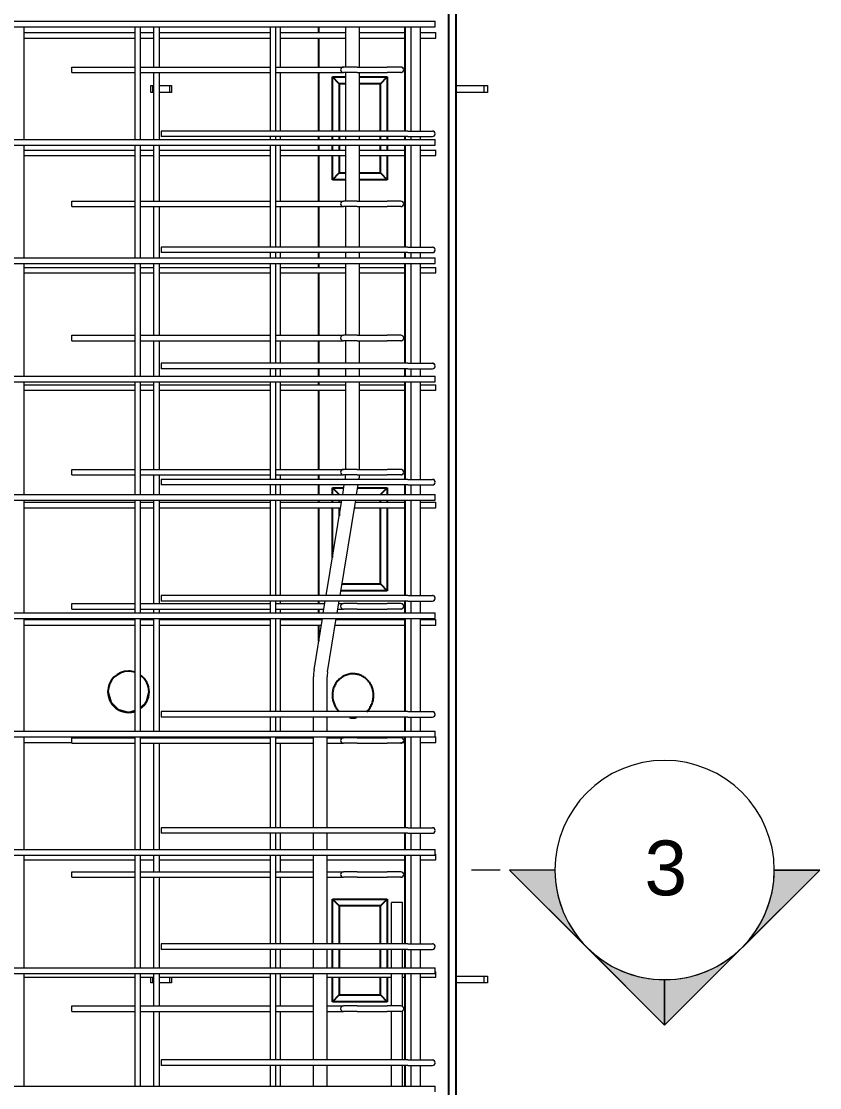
# Model space of a CAD drawing. Header units: millimetres. Extents: x 15401 to 36280, y -2060 to 13564.
# Drawn here: x 19831 to 20996, y -823 to 734 of the extents above; entities that cross this region are included whole.
import ezdxf

# ---------------------------------------------------------------- set-up
doc = ezdxf.new("R2010")
doc.units = ezdxf.units.MM
for name, color, linetype, lineweight in [('A-GENM', 13, 'Continuous', 18), ('A-WALL', 113, 'Continuous', 25), ('G-ANNO-SYMB', 111, 'Continuous', 9), ('S-RBAR', 171, 'Continuous', 18)]:
    doc.layers.add(name, color=color, linetype=linetype, lineweight=lineweight)
doc.styles.add('Arial', font='arial.ttf', dxfattribs={"height": 80})

# ---------------------------------------------------------------- blocks, each defined once
blk = doc.blocks.new('RR spread anchor face based - RR-SA-3_0-200-1726827-Elevation Front 1')
at = {"layer": 'A-GENM'}
for p, q in [((20464.6, -660), (20506.1, -660)), ((20506.1, -660), (20511.1, -660)), ((20506.1, -670), (20506.1, -660)), ((20511.1, -660), (20511.1, -670)), ((20506.1, -670), (20464.6, -670)), ((20511.1, -670), (20506.1, -670))]:
    blk.add_line(p, q, dxfattribs=at)
blk = doc.blocks.new('RR spread anchor face based - RR-SA-2_5-200-V2-Elevation Front 1')
at = {"layer": 'A-GENM'}
for p, q in [((20019.6, -670), (20019.6, -661.6)), ((20022.1, -661.6), (20022.1, -670)), ((20047.1, -661.6), (20047.1, -670)), ((20049.6, -661.6), (20049.6, -670)), ((20022.1, -670), (20019.6, -670)), ((20024.2, -670), (20022.1, -670)), ((20047.1, -670), (20032.2, -670)), ((20049.6, -670), (20047.1, -670))]:
    blk.add_line(p, q, dxfattribs=at)
blk = doc.blocks.new('RR spread anchor face based - RR-SA-2_5-200-V6-Elevation Front 1')
at = {"layer": 'A-GENM'}
for p, q in [((20019.6, 640), (20022.1, 640)), ((20019.6, 630), (20019.6, 640)), ((20022.1, 640), (20024.2, 640)), ((20022.1, 640), (20022.1, 630)), ((20032.2, 640), (20047.1, 640)), ((20047.1, 640), (20049.6, 640)), ((20047.1, 640), (20047.1, 630)), ((20049.6, 640), (20049.6, 630)), ((20022.1, 630), (20019.6, 630)), ((20024.2, 630), (20022.1, 630)), ((20047.1, 630), (20032.2, 630)), ((20049.6, 630), (20047.1, 630))]:
    blk.add_line(p, q, dxfattribs=at)
blk = doc.blocks.new('Detail View - M_Section Head - Filled SHOP DWG-1002450-Elevation Front 1')
at = {"layer": 'G-ANNO-SYMB'}
h = blk.add_hatch(color=256, dxfattribs=at)
edge = h.paths.add_edge_path()
edge.add_line((20543, 3794.8), (20609.3, 3794.8))
edge.add_arc((20769.3, 3794.8), 160, 180, 225)
edge.add_line((20656.2, 3681.7), (20543, 3794.8))
h = blk.add_hatch(color=256, dxfattribs=at)
edge = h.paths.add_edge_path()
edge.add_line((20995.6, 3794.8), (20882.4, 3681.7))
edge.add_arc((20769.3, 3794.8), 160, 315, 360)
edge.add_line((20929.3, 3794.8), (20995.6, 3794.8))
h = blk.add_hatch(color=256, dxfattribs=at)
edge = h.paths.add_edge_path()
edge.add_line((20769.3, 3568.5), (20656.2, 3681.7))
edge.add_arc((20769.3, 3794.8), 160, 225, 270)
edge.add_line((20769.3, 3634.8), (20769.3, 3568.5))
h = blk.add_hatch(color=256, dxfattribs=at)
edge = h.paths.add_edge_path()
edge.add_line((20769.3, 3568.5), (20769.3, 3634.8))
edge.add_arc((20769.3, 3794.8), 160, 270, 315)
edge.add_line((20882.4, 3681.7), (20769.3, 3568.5))
for p, q in [((20769.3, 3568.5), (20543, 3794.8)), ((20609.3, 3794.8), (20543, 3794.8)), ((20543, 3794.8), (20656.2, 3681.7)), ((20609.3, 3794.8), (20543, 3794.8)), ((20769.3, 3568.5), (20995.6, 3794.8)), ((20882.4, 3681.7), (20995.6, 3794.8)), ((20929.3, 3794.8), (20995.6, 3794.8)), ((20995.6, 3794.8), (20929.3, 3794.8)), ((20656.2, 3681.7), (20769.3, 3568.5)), ((20769.3, 3568.5), (20882.4, 3681.7)), ((20769.3, 3634.8), (20769.3, 3568.5)), ((20769.3, 3568.5), (20769.3, 3634.8))]:
    blk.add_line(p, q, dxfattribs=at)
for start, end in [(360, 180), (180, 360), (180, 225), (315, 0), (225, 270), (270, 315)]:
    blk.add_arc((20769.3, 3794.8), 160, start, end, dxfattribs=at)

msp = doc.modelspace()

# ---------------------------------------------------------------- linework, layer by layer
at = {"layer": 'A-WALL'}
for p, q in [((20454.56692, -1395), (20454.56692, 3700)), ((20464.5695, 3700), (20464.5695, -1395)), ((20264.5695, 717.13793), (20264.5695, 725.68966)), ((20264.5695, 667), (20264.5695, 709.13793)), ((20264.5695, 573.50644), (20264.5695, 659)), ((20284.5695, 573.50644), (20284.5695, 652.5)), ((20284.5695, 652.5), (20304.1695, 652.5)), ((20294.5695, 642.5), (20284.5695, 652.5)), ((20294.5695, 642.5), (20294.5695, 573.50644)), ((20304.1695, 642.5), (20294.5695, 642.5)), ((20324.1695, 652.5), (20364.5695, 652.5)), ((20354.5695, 642.5), (20324.1695, 642.5)), ((20354.5695, 642.5), (20364.5695, 652.5)), ((20354.5695, 573.50644), (20354.5695, 642.5)), ((20364.5695, 652.5), (20364.5695, 573.50644)), ((20264.5695, 560.96552), (20264.5695, 565.50644)), ((20284.5695, 560.96552), (20284.5695, 565.50644)), ((20294.5695, 565.50644), (20294.5695, 560.96552)), ((20354.5695, 560.96552), (20354.5695, 565.50644)), ((20364.5695, 565.50644), (20364.5695, 560.96552)), ((20264.5695, 545.7931), (20264.5695, 552.96552)), ((20284.5695, 545.7931), (20284.5695, 552.96552)), ((20294.5695, 552.96552), (20294.5695, 545.7931)), ((20354.5695, 545.7931), (20354.5695, 552.96552)), ((20364.5695, 552.96552), (20364.5695, 545.7931)), ((20264.5695, 471.2), (20264.5695, 537.7931)), ((20284.5695, 502.5), (20284.5695, 537.7931)), ((20294.5695, 537.7931), (20294.5695, 512.5)), ((20354.5695, 512.5), (20354.5695, 537.7931)), ((20364.5695, 537.7931), (20364.5695, 502.5)), ((20284.5695, 502.5), (20294.5695, 512.5)), ((20304.1695, 502.5), (20284.5695, 502.5)), ((20294.5695, 512.5), (20304.1695, 512.5)), ((20324.1695, 512.5), (20354.5695, 512.5)), ((20364.5695, 502.5), (20324.1695, 502.5)), ((20354.5695, 512.5), (20364.5695, 502.5)), ((20264.5695, 404.00585), (20264.5695, 463.2)), ((20264.5695, 388.24138), (20264.5695, 396.00585)), ((20264.5695, 374.44828), (20264.5695, 380.24138)), ((20264.5695, 275.4), (20264.5695, 366.44828)), ((20264.5695, 234.50527), (20264.5695, 267.4)), ((20264.5695, 215.51724), (20264.5695, 226.50527)), ((20264.5695, 203.10345), (20264.5695, 207.51724)), ((20264.5695, 79.6), (20264.5695, 195.10345)), ((20264.5695, 65.00468), (20264.5695, 71.6)), ((20264.5695, 42.7931), (20264.5695, 57.00468)), ((20284.5695, 42.7931), (20284.5695, 52.5)), ((20284.5695, 52.5), (20301.22069, 52.5)), ((20294.27639, 42.7931), (20284.5695, 52.5)), ((20321.48736, 52.5), (20364.5695, 52.5)), ((20354.8626, 42.7931), (20364.5695, 52.5)), ((20364.5695, 52.5), (20364.5695, 42.7931)), ((20264.5695, 31.75862), (20264.5695, 34.7931)), ((20284.5695, 31.75862), (20284.5695, 34.7931)), ((20294.5695, 34.7931), (20294.5695, 31.75862)), ((20354.5695, 31.75862), (20354.5695, 34.7931)), ((20364.5695, 34.7931), (20364.5695, 31.75862)), ((20264.5695, -104.4959), (20264.5695, 23.75862)), ((20284.5695, -49.12922), (20284.5695, 23.75862)), ((20294.5695, 23.75862), (20294.5695, 11.90498)), ((20354.5695, -87.5), (20354.5695, 23.75862)), ((20364.5695, 23.75862), (20364.5695, -97.5)), ((20298.5494, -87.5), (20354.5695, -87.5)), ((20354.5695, -87.5), (20364.5695, -97.5)), ((20364.5695, -97.5), (20296.91097, -97.5)), ((20264.5695, -116.2), (20264.5695, -112.4959)), ((20264.5695, -129.93103), (20264.5695, -124.2)), ((20264.5695, -139.58621), (20264.5695, -137.93103)), ((20264.5695, -171.19762), (20264.5695, -147.58621)), ((19987.0695, -275), (19996.64291, -272.42799)), ((20284.5695, -612.99766), (20284.5695, -547.5)), ((20284.5695, -547.5), (20364.5695, -547.5)), ((20294.5695, -557.5), (20284.5695, -547.5)), ((20294.5695, -557.5), (20294.5695, -612.99766)), ((20354.5695, -557.5), (20294.5695, -557.5)), ((20354.5695, -557.5), (20364.5695, -547.5)), ((20354.5695, -612.99766), (20354.5695, -557.5)), ((20364.5695, -547.5), (20364.5695, -612.99766)), ((20284.5695, -648.10345), (20284.5695, -620.99766)), ((20294.5695, -620.99766), (20294.5695, -648.10345)), ((20354.5695, -648.10345), (20354.5695, -620.99766)), ((20364.5695, -620.99766), (20364.5695, -648.10345)), ((20284.5695, -697.5), (20284.5695, -661.62069)), ((20294.5695, -661.62069), (20294.5695, -687.5)), ((20354.5695, -687.5), (20354.5695, -661.62069)), ((20364.5695, -661.62069), (20364.5695, -697.5)), ((20284.5695, -697.5), (20294.5695, -687.5)), ((20364.5695, -697.5), (20284.5695, -697.5)), ((20294.5695, -687.5), (20354.5695, -687.5)), ((20354.5695, -687.5), (20364.5695, -697.5))]:
    msp.add_line(p, q, dxfattribs=at)
at = {"layer": 'A-WALL', "flags": 128}
for points in [[(19957.0695, -245), (19961.10869, -260.03451), (19972.13859, -271.02053), (19987.0695, -275)], [(20004.64291, -268.41177), (20013.09003, -259.93091), (20017.0695, -245)]]:
    msp.add_lwpolyline(points, dxfattribs=at)
at = {"layer": 'A-WALL'}
for start, end in [(90, 180), (71.25004018, 90), (0, 53.78724076), (180.42457698, 209.72326815), (330.71898335, 359.57221129), (210.81300667, 239.62313313), (306.21275924, 329.6241405), (241.01713814, 269.26797703), (270.72093746, 288.74995982)]:
    msp.add_arc((19987.0695, -245), 30, start, end, dxfattribs=at)
for points, knots in [([(20314.5695, -218.8105), (20309.86205, -218.87343), (20303.41885, -220.36444), (20296.59208, -224.82516), (20293.35223, -227.82268), (20291.12307, -230.42446), (20289.18098, -233.25126), (20287.07343, -237.13906), (20285.57721, -241.53942), (20284.77445, -245.92222), (20284.52725, -249.29428), (20284.6195, -252.72569), (20285.11057, -256.72212), (20286.31045, -261.33362), (20288.10659, -265.50674), (20289.90693, -268.59517), (20291.46108, -270.85135), (20292.95276, -272.6863), (20293.92675, -273.73012), (20294.29872, -274.10866)], [-1, -1, -1, -1, -0.86111111111, -0.79166666667, -0.75694444444, -0.72222222222, -0.6875, -0.65277777778, -0.58333333333, -0.54861111111, -0.51388888889, -0.47916666667, -0.44444444444, -0.38888888889, -0.33333333333, -0.30555555556, -0.27777777778, -0.25, -0.23350098904, -0.23350098904, -0.23350098904, -0.23350098904]), ([(20334.83978, -274.10913), (20335.05481, -273.8906), (20336.03784, -272.86095), (20337.69403, -270.86347), (20339.61013, -268.02289), (20341.73002, -264.12637), (20343.31402, -259.77196), (20344.21544, -255.40864), (20344.56498, -252.03991), (20344.58948, -248.61004), (20344.29435, -245.48977), (20343.74158, -242.6348), (20343.00999, -239.99258), (20342.06593, -237.42097), (20340.92927, -234.99483), (20339.57442, -232.68024), (20337.99883, -230.43794), (20336.23876, -228.3398), (20334.34266, -226.4521), (20332.27146, -224.75238), (20329.24626, -222.68154), (20325.19075, -220.63416), (20320.10621, -219.19786), (20316.45248, -218.83567), (20314.5695, -218.8105)], [-0.76649901096, -0.76649901096, -0.76649901096, -0.76649901096, -0.75694444444, -0.72222222222, -0.6875, -0.65277777778, -0.58333333333, -0.54861111111, -0.51388888889, -0.47916666667, -0.44444444444, -0.41666666667, -0.38888888889, -0.36111111111, -0.33333333333, -0.30555555556, -0.27777777778, -0.25, -0.22222222222, -0.19444444444, -0.16666666667, -0.11111111111, -0.05555555556, 0, 0, 0, 0])]:
    msp.add_open_spline(points, degree=3, knots=knots, dxfattribs=at)
for points in [[(20309.37214, -282.46756), (20311.04592, -282.80037), (20312.77784, -282.98999), (20314.5695, -283.03848)], [(20314.5695, -283.03848), (20316.36116, -282.98999), (20318.09455, -282.79849), (20319.76759, -282.46662)]]:
    msp.add_open_spline(points, degree=3, dxfattribs=at)
at = {"layer": 'G-ANNO-SYMB'}
msp.add_line((20529.30964, -505.18348), (20487.64674, -505.18348), dxfattribs=at)
at = {"layer": 'S-RBAR'}
for p, q in [((18380.07154, 733.68966), (20434.5695, 733.68966)), ((20434.5695, 725.68966), (20434.5695, 733.68966)), ((18380.07154, 725.68966), (20434.5695, 725.68966)), ((19834.66631, 560.96552), (19834.66631, 725.68966)), ((19834.66631, 717.13793), (19996.64291, 717.13793)), ((19996.64291, 560.96552), (19996.64291, 725.68966)), ((20004.64291, 560.96552), (20004.64291, 725.68966)), ((20004.64291, 717.13793), (20024.16253, 717.13793)), ((20024.16253, 667), (20024.16253, 725.68966)), ((20032.16253, 667), (20032.16253, 725.68966)), ((20032.16253, 717.13793), (20194.05785, 717.13793)), ((20194.05785, 573.50644), (20194.05785, 725.68966)), ((20202.05785, 573.50644), (20202.05785, 725.68966)), ((20209.03375, 667), (20209.03375, 725.68966)), ((20209.03375, 717.13793), (20304.1695, 717.13793)), ((20304.1695, 667), (20304.1695, 725.68966)), ((20324.1695, 667), (20324.1695, 725.68966)), ((20324.1695, 717.13793), (20390.40497, 717.13793)), ((20390.40497, 573.50644), (20390.40497, 725.68966)), ((20391.4728, 573.50644), (20391.4728, 725.68966)), ((20399.4728, 573.50644), (20399.4728, 725.68966)), ((20413.24908, 573.50644), (20413.24908, 725.68966)), ((20413.24908, 717.13793), (20435.50327, 717.13793)), ((20435.50327, 709.13793), (20435.50327, 717.13793)), ((19834.66631, 709.13793), (19996.64291, 709.13793)), ((20004.64291, 709.13793), (20024.16253, 709.13793)), ((20032.16253, 709.13793), (20194.05785, 709.13793)), ((20209.03375, 709.13793), (20304.1695, 709.13793)), ((20324.1695, 709.13793), (20390.40497, 709.13793)), ((20413.24908, 709.13793), (20435.50327, 709.13793)), ((19904.5695, 667), (19996.64291, 667)), ((19904.5695, 659), (19904.5695, 667)), ((19904.5695, 659), (19996.64291, 659)), ((20004.64291, 667), (20194.05785, 667)), ((20004.64291, 659), (20194.05785, 659)), ((20024.16253, 560.96552), (20024.16253, 659)), ((20032.16253, 560.96552), (20032.16253, 659)), ((20202.05785, 667), (20280.5695, 667)), ((20202.05785, 659), (20280.5695, 659)), ((20209.03375, 573.50644), (20209.03375, 659)), ((20280.5695, 667), (20300.5695, 667)), ((20280.5695, 659), (20300.5695, 659)), ((20320.5695, 667), (20300.5695, 667)), ((20320.5695, 659), (20300.5695, 659)), ((20304.1695, 573.50644), (20304.1695, 659)), ((20320.5695, 667), (20364.5695, 667)), ((20320.5695, 659), (20364.5695, 659)), ((20324.1695, 573.50644), (20324.1695, 659)), ((20384.5695, 667), (20364.5695, 667)), ((20384.5695, 659), (20364.5695, 659)), ((18380.07154, 560.96552), (20434.5695, 560.96552)), ((20394.56577, 573.50644), (20034.56577, 573.50644)), ((20034.56577, 573.50644), (20034.56577, 565.50644)), ((20394.56577, 565.50644), (20034.56577, 565.50644)), ((20194.05785, 560.96552), (20194.05785, 565.50644)), ((20202.05785, 560.96552), (20202.05785, 565.50644)), ((20209.03375, 560.96552), (20209.03375, 565.50644)), ((20304.1695, 560.96552), (20304.1695, 565.50644)), ((20324.1695, 560.96552), (20324.1695, 565.50644)), ((20390.40497, 560.96552), (20390.40497, 565.50644)), ((20391.4728, 560.96552), (20391.4728, 565.50644)), ((20394.56577, 573.50644), (20430.56577, 573.50644)), ((20394.56577, 565.50644), (20430.56577, 565.50644)), ((20399.4728, 560.96552), (20399.4728, 565.50644)), ((20413.24908, 560.96552), (20413.24908, 565.50644)), ((20434.5695, 552.96552), (20434.5695, 560.96552)), ((18380.07154, 552.96552), (20434.5695, 552.96552)), ((19834.66631, 388.24138), (19834.66631, 552.96552)), ((19834.66631, 545.7931), (19996.64291, 545.7931)), ((19996.64291, 388.24138), (19996.64291, 552.96552)), ((20004.64291, 388.24138), (20004.64291, 552.96552)), ((20004.64291, 545.7931), (20024.16253, 545.7931)), ((20024.16253, 471.2), (20024.16253, 552.96552)), ((20032.16253, 471.2), (20032.16253, 552.96552)), ((20032.16253, 545.7931), (20194.05785, 545.7931)), ((20194.05785, 404.00585), (20194.05785, 552.96552)), ((20202.05785, 404.00585), (20202.05785, 552.96552)), ((20209.03375, 471.2), (20209.03375, 552.96552)), ((20209.03375, 545.7931), (20304.1695, 545.7931)), ((20304.1695, 471.2), (20304.1695, 552.96552)), ((20324.1695, 471.2), (20324.1695, 552.96552)), ((20324.1695, 545.7931), (20390.40497, 545.7931)), ((20390.40497, 404.00585), (20390.40497, 552.96552)), ((20391.4728, 404.00585), (20391.4728, 552.96552)), ((20399.4728, 404.00585), (20399.4728, 552.96552)), ((20413.24908, 404.00585), (20413.24908, 552.96552)), ((20413.24908, 545.7931), (20435.50327, 545.7931)), ((20435.50327, 537.7931), (20435.50327, 545.7931)), ((19834.66631, 537.7931), (19996.64291, 537.7931)), ((20004.64291, 537.7931), (20024.16253, 537.7931)), ((20032.16253, 537.7931), (20194.05785, 537.7931)), ((20209.03375, 537.7931), (20304.1695, 537.7931)), ((20324.1695, 537.7931), (20390.40497, 537.7931)), ((20413.24908, 537.7931), (20435.50327, 537.7931)), ((19904.5695, 471.2), (19996.64291, 471.2)), ((19904.5695, 463.2), (19904.5695, 471.2)), ((20004.64291, 471.2), (20194.05785, 471.2)), ((20202.05785, 471.2), (20280.5695, 471.2)), ((20280.5695, 471.2), (20300.5695, 471.2)), ((20320.5695, 471.2), (20300.5695, 471.2)), ((20320.5695, 471.2), (20364.5695, 471.2)), ((20384.5695, 471.2), (20364.5695, 471.2)), ((19904.5695, 463.2), (19996.64291, 463.2)), ((20004.64291, 463.2), (20194.05785, 463.2)), ((20024.16253, 388.24138), (20024.16253, 463.2)), ((20032.16253, 388.24138), (20032.16253, 463.2)), ((20202.05785, 463.2), (20280.5695, 463.2)), ((20209.03375, 404.00585), (20209.03375, 463.2)), ((20280.5695, 463.2), (20300.5695, 463.2)), ((20320.5695, 463.2), (20300.5695, 463.2)), ((20304.1695, 404.00585), (20304.1695, 463.2)), ((20320.5695, 463.2), (20364.5695, 463.2)), ((20324.1695, 404.00585), (20324.1695, 463.2)), ((20384.5695, 463.2), (20364.5695, 463.2)), ((20394.56577, 404.00585), (20034.56577, 404.00585)), ((20034.56577, 404.00585), (20034.56577, 396.00585)), ((20394.56577, 396.00585), (20034.56577, 396.00585)), ((20194.05785, 388.24138), (20194.05785, 396.00585)), ((20202.05785, 388.24138), (20202.05785, 396.00585)), ((20209.03375, 388.24138), (20209.03375, 396.00585)), ((20304.1695, 388.24138), (20304.1695, 396.00585)), ((20324.1695, 388.24138), (20324.1695, 396.00585)), ((20390.40497, 388.24138), (20390.40497, 396.00585)), ((20391.4728, 388.24138), (20391.4728, 396.00585)), ((20394.56577, 404.00585), (20430.56577, 404.00585)), ((20394.56577, 396.00585), (20430.56577, 396.00585)), ((20399.4728, 388.24138), (20399.4728, 396.00585)), ((20413.24908, 388.24138), (20413.24908, 396.00585)), ((18380.07154, 388.24138), (20434.5695, 388.24138)), ((18380.07154, 380.24138), (20434.5695, 380.24138)), ((19834.66631, 215.51724), (19834.66631, 380.24138)), ((19834.66631, 374.44828), (19996.64291, 374.44828)), ((19996.64291, 215.51724), (19996.64291, 380.24138)), ((20004.64291, 215.51724), (20004.64291, 380.24138)), ((20004.64291, 374.44828), (20024.16253, 374.44828)), ((20024.16253, 275.4), (20024.16253, 380.24138)), ((20032.16253, 275.4), (20032.16253, 380.24138)), ((20032.16253, 374.44828), (20194.05785, 374.44828)), ((20194.05785, 234.50527), (20194.05785, 380.24138)), ((20202.05785, 234.50527), (20202.05785, 380.24138)), ((20209.03375, 275.4), (20209.03375, 380.24138)), ((20209.03375, 374.44828), (20304.1695, 374.44828)), ((20304.1695, 275.4), (20304.1695, 380.24138)), ((20324.1695, 275.4), (20324.1695, 380.24138)), ((20324.1695, 374.44828), (20390.40497, 374.44828)), ((20390.40497, 234.50527), (20390.40497, 380.24138)), ((20391.4728, 234.50527), (20391.4728, 380.24138)), ((20399.4728, 234.50527), (20399.4728, 380.24138)), ((20413.24908, 234.50527), (20413.24908, 380.24138)), ((20413.24908, 374.44828), (20435.50327, 374.44828)), ((20434.5695, 380.24138), (20434.5695, 388.24138)), ((20435.50327, 366.44828), (20435.50327, 374.44828)), ((19834.66631, 366.44828), (19996.64291, 366.44828)), ((20004.64291, 366.44828), (20024.16253, 366.44828)), ((20032.16253, 366.44828), (20194.05785, 366.44828)), ((20209.03375, 366.44828), (20304.1695, 366.44828)), ((20324.1695, 366.44828), (20390.40497, 366.44828)), ((20413.24908, 366.44828), (20435.50327, 366.44828)), ((19904.5695, 275.4), (19996.64291, 275.4)), ((19904.5695, 267.4), (19904.5695, 275.4)), ((19904.5695, 267.4), (19996.64291, 267.4)), ((20004.64291, 275.4), (20194.05785, 275.4)), ((20004.64291, 267.4), (20194.05785, 267.4)), ((20024.16253, 215.51724), (20024.16253, 267.4)), ((20032.16253, 215.51724), (20032.16253, 267.4)), ((20202.05785, 275.4), (20280.5695, 275.4)), ((20202.05785, 267.4), (20280.5695, 267.4)), ((20209.03375, 234.50527), (20209.03375, 267.4)), ((20280.5695, 275.4), (20300.5695, 275.4)), ((20280.5695, 267.4), (20300.5695, 267.4)), ((20320.5695, 275.4), (20300.5695, 275.4)), ((20320.5695, 267.4), (20300.5695, 267.4)), ((20304.1695, 234.50527), (20304.1695, 267.4)), ((20320.5695, 275.4), (20364.5695, 275.4)), ((20320.5695, 267.4), (20364.5695, 267.4)), ((20324.1695, 234.50527), (20324.1695, 267.4)), ((20384.5695, 275.4), (20364.5695, 275.4)), ((20384.5695, 267.4), (20364.5695, 267.4)), ((20394.56577, 234.50527), (20034.56577, 234.50527)), ((20034.56577, 234.50527), (20034.56577, 226.50527)), ((20394.56577, 234.50527), (20430.56577, 234.50527)), ((20394.56577, 226.50527), (20034.56577, 226.50527)), ((20194.05785, 215.51724), (20194.05785, 226.50527)), ((20202.05785, 215.51724), (20202.05785, 226.50527)), ((20209.03375, 215.51724), (20209.03375, 226.50527)), ((20304.1695, 215.51724), (20304.1695, 226.50527)), ((20324.1695, 215.51724), (20324.1695, 226.50527)), ((20390.40497, 215.51724), (20390.40497, 226.50527)), ((20391.4728, 215.51724), (20391.4728, 226.50527)), ((20394.56577, 226.50527), (20430.56577, 226.50527)), ((20399.4728, 215.51724), (20399.4728, 226.50527)), ((20413.24908, 215.51724), (20413.24908, 226.50527)), ((18380.07154, 215.51724), (20434.5695, 215.51724)), ((18380.07154, 207.51724), (20434.5695, 207.51724)), ((19834.66631, 42.7931), (19834.66631, 207.51724)), ((19834.66631, 203.10345), (19996.64291, 203.10345)), ((19996.64291, 42.7931), (19996.64291, 207.51724)), ((20004.64291, 42.7931), (20004.64291, 207.51724)), ((20004.64291, 203.10345), (20024.16253, 203.10345)), ((20024.16253, 79.6), (20024.16253, 207.51724)), ((20032.16253, 79.6), (20032.16253, 207.51724)), ((20032.16253, 203.10345), (20194.05785, 203.10345)), ((20194.05785, 65.00468), (20194.05785, 207.51724)), ((20202.05785, 65.00468), (20202.05785, 207.51724)), ((20209.03375, 79.6), (20209.03375, 207.51724)), ((20209.03375, 203.10345), (20304.1695, 203.10345)), ((20304.1695, 79.6), (20304.1695, 207.51724)), ((20324.1695, 79.6), (20324.1695, 207.51724)), ((20324.1695, 203.10345), (20390.40497, 203.10345)), ((20390.40497, 65.00468), (20390.40497, 207.51724)), ((20391.4728, 65.00468), (20391.4728, 207.51724)), ((20399.4728, 65.00468), (20399.4728, 207.51724)), ((20413.24908, 65.00468), (20413.24908, 207.51724)), ((20413.24908, 203.10345), (20435.50327, 203.10345)), ((20434.5695, 207.51724), (20434.5695, 215.51724)), ((20435.50327, 195.10345), (20435.50327, 203.10345)), ((19834.66631, 195.10345), (19996.64291, 195.10345)), ((20004.64291, 195.10345), (20024.16253, 195.10345)), ((20032.16253, 195.10345), (20194.05785, 195.10345)), ((20209.03375, 195.10345), (20304.1695, 195.10345)), ((20324.1695, 195.10345), (20390.40497, 195.10345)), ((20413.24908, 195.10345), (20435.50327, 195.10345)), ((19904.5695, 79.6), (19996.64291, 79.6)), ((19904.5695, 71.6), (19904.5695, 79.6)), ((20004.64291, 79.6), (20194.05785, 79.6)), ((20202.05785, 79.6), (20280.5695, 79.6)), ((20280.5695, 79.6), (20300.5695, 79.6)), ((20320.5695, 79.6), (20300.5695, 79.6)), ((20320.5695, 79.6), (20364.5695, 79.6)), ((20384.5695, 79.6), (20364.5695, 79.6)), ((19904.5695, 71.6), (19996.64291, 71.6)), ((20004.64291, 71.6), (20194.05785, 71.6)), ((20024.16253, 42.7931), (20024.16253, 71.6)), ((20032.16253, 42.7931), (20032.16253, 71.6)), ((20394.56577, 65.00468), (20034.56577, 65.00468)), ((20034.56577, 65.00468), (20034.56577, 57.00468)), ((20202.05785, 71.6), (20280.5695, 71.6)), ((20209.03375, 65.00468), (20209.03375, 71.6)), ((20280.5695, 71.6), (20300.5695, 71.6)), ((20320.5695, 71.6), (20300.5695, 71.6)), ((20303.26949, 65.00468), (20303.57739, 66.88395)), ((20320.5695, 71.6), (20364.5695, 71.6)), ((20384.5695, 71.6), (20364.5695, 71.6)), ((20394.56577, 65.00468), (20430.56577, 65.00468)), ((20394.56577, 57.00468), (20034.56577, 57.00468)), ((20194.05785, 42.7931), (20194.05785, 57.00468)), ((20202.05785, 42.7931), (20202.05785, 57.00468)), ((20209.03375, 42.7931), (20209.03375, 57.00468)), ((20299.63029, 42.7931), (20301.95875, 57.00468)), ((20319.89695, 42.7931), (20322.22542, 57.00468)), ((20390.40497, 42.7931), (20390.40497, 57.00468)), ((20391.4728, 42.7931), (20391.4728, 57.00468)), ((20394.56577, 57.00468), (20430.56577, 57.00468)), ((20399.4728, 42.7931), (20399.4728, 57.00468)), ((20413.24908, 42.7931), (20413.24908, 57.00468)), ((18380.07154, 42.7931), (20434.5695, 42.7931)), ((18380.07154, 34.7931), (20434.5695, 34.7931)), ((19834.66631, -129.93103), (19834.66631, 34.7931)), ((19834.66631, 31.75862), (19996.64291, 31.75862)), ((19996.64291, -129.93103), (19996.64291, 34.7931)), ((20004.64291, -129.93103), (20004.64291, 34.7931)), ((20004.64291, 31.75862), (20024.16253, 31.75862)), ((20024.16253, -116.2), (20024.16253, 34.7931)), ((20032.16253, -116.2), (20032.16253, 34.7931)), ((20032.16253, 31.75862), (20194.05785, 31.75862)), ((20194.05785, -104.4959), (20194.05785, 34.7931)), ((20202.05785, -104.4959), (20202.05785, 34.7931)), ((20209.03375, -104.4959), (20209.03375, 34.7931)), ((20209.03375, 31.75862), (20297.82237, 31.75862)), ((20275.49808, -104.4959), (20298.31955, 34.7931)), ((20295.76474, -104.4959), (20318.58621, 34.7931)), ((20318.08904, 31.75862), (20390.40497, 31.75862)), ((20390.40497, -104.4959), (20390.40497, 34.7931)), ((20391.4728, -104.4959), (20391.4728, 34.7931)), ((20399.4728, -104.4959), (20399.4728, 34.7931)), ((20413.24908, -104.4959), (20413.24908, 34.7931)), ((20413.24908, 31.75862), (20435.50327, 31.75862)), ((20434.5695, 34.7931), (20434.5695, 42.7931)), ((20435.50327, 23.75862), (20435.50327, 31.75862)), ((19834.66631, 23.75862), (19996.64291, 23.75862)), ((20004.64291, 23.75862), (20024.16253, 23.75862)), ((20032.16253, 23.75862), (20194.05785, 23.75862)), ((20209.03375, 23.75862), (20296.51163, 23.75862)), ((20316.7783, 23.75862), (20390.40497, 23.75862)), ((20413.24908, 23.75862), (20435.50327, 23.75862)), ((20394.56577, -104.4959), (20034.56577, -104.4959)), ((20034.56577, -104.4959), (20034.56577, -112.4959)), ((20394.56577, -104.4959), (20430.56577, -104.4959)), ((19904.5695, -116.2), (19996.64291, -116.2)), ((19904.5695, -124.2), (19904.5695, -116.2)), ((19904.5695, -124.2), (19996.64291, -124.2)), ((20004.64291, -116.2), (20194.05785, -116.2)), ((20004.64291, -124.2), (20194.05785, -124.2)), ((20024.16253, -129.93103), (20024.16253, -124.2)), ((20032.16253, -129.93103), (20032.16253, -124.2)), ((20394.56577, -112.4959), (20034.56577, -112.4959)), ((20194.05785, -129.93103), (20194.05785, -112.4959)), ((20202.05785, -129.93103), (20202.05785, -112.4959)), ((20202.05785, -116.2), (20273.58045, -116.2)), ((20202.05785, -124.2), (20272.26971, -124.2)), ((20209.03375, -116.2), (20209.03375, -112.4959)), ((20209.03375, -129.93103), (20209.03375, -124.2)), ((20271.33072, -129.93103), (20274.18734, -112.4959)), ((20291.59739, -129.93103), (20294.454, -112.4959)), ((20292.90427, -124.2), (20300.5695, -124.2)), ((20294.01661, -116.2), (20300.5695, -116.2)), ((20320.5695, -116.2), (20300.5695, -116.2)), ((20320.5695, -124.2), (20300.5695, -124.2)), ((20320.5695, -116.2), (20364.5695, -116.2)), ((20320.5695, -124.2), (20364.5695, -124.2)), ((20384.5695, -116.2), (20364.5695, -116.2)), ((20384.5695, -124.2), (20364.5695, -124.2)), ((20390.40497, -129.93103), (20390.40497, -112.4959)), ((20391.4728, -129.93103), (20391.4728, -112.4959)), ((20394.56577, -112.4959), (20430.56577, -112.4959)), ((20399.4728, -129.93103), (20399.4728, -112.4959)), ((20413.24908, -129.93103), (20413.24908, -112.4959)), ((18380.07154, -129.93103), (20434.5695, -129.93103)), ((18380.07154, -137.93103), (20434.5695, -137.93103)), ((19834.66631, -302.65517), (19834.66631, -137.93103)), ((19834.66631, -139.58621), (19996.64291, -139.58621)), ((19996.64291, -302.65517), (19996.64291, -137.93103)), ((20004.64291, -302.65517), (20004.64291, -137.93103)), ((20004.64291, -139.58621), (20024.16253, -139.58621)), ((20024.16253, -302.65517), (20024.16253, -137.93103)), ((20032.16253, -302.65517), (20032.16253, -137.93103)), ((20032.16253, -139.58621), (20194.05785, -139.58621)), ((20194.05785, -273.99649), (20194.05785, -137.93103)), ((20202.05785, -273.99649), (20202.05785, -137.93103)), ((20209.03375, -273.99649), (20209.03375, -137.93103)), ((20209.03375, -139.58621), (20269.74879, -139.58621)), ((20257.74726, -212.83663), (20270.01998, -137.93103)), ((20277.4841, -216.07036), (20290.28665, -137.93103)), ((20290.01546, -139.58621), (20390.40497, -139.58621)), ((20390.40497, -273.99649), (20390.40497, -137.93103)), ((20391.4728, -273.99649), (20391.4728, -137.93103)), ((20399.4728, -273.99649), (20399.4728, -137.93103)), ((20413.24908, -273.99649), (20413.24908, -137.93103)), ((20413.24908, -139.58621), (20435.50327, -139.58621)), ((20434.5695, -137.93103), (20434.5695, -129.93103)), ((20435.50327, -147.58621), (20435.50327, -139.58621)), ((19834.66631, -147.58621), (19996.64291, -147.58621)), ((20004.64291, -147.58621), (20024.16253, -147.58621)), ((20032.16253, -147.58621), (20194.05785, -147.58621)), ((20209.03375, -147.58621), (20268.43805, -147.58621)), ((20288.70472, -147.58621), (20390.40497, -147.58621)), ((20413.24908, -147.58621), (20435.50327, -147.58621)), ((20256.89199, -273.99649), (20256.89199, -223.34627)), ((20276.89199, -273.99649), (20276.89199, -223.34627)), ((20394.56577, -273.99649), (20034.56577, -273.99649)), ((20034.56577, -273.99649), (20034.56577, -281.99649)), ((20394.56577, -273.99649), (20430.56577, -273.99649)), ((20394.56577, -281.99649), (20034.56577, -281.99649)), ((20194.05785, -302.65517), (20194.05785, -281.99649)), ((20202.05785, -302.65517), (20202.05785, -281.99649)), ((20209.03375, -302.65517), (20209.03375, -281.99649)), ((20256.89199, -302.65517), (20256.89199, -281.99649)), ((20276.89199, -302.65517), (20276.89199, -281.99649)), ((20390.40497, -302.65517), (20390.40497, -281.99649)), ((20391.4728, -302.65517), (20391.4728, -281.99649)), ((20394.56577, -281.99649), (20430.56577, -281.99649)), ((20399.4728, -302.65517), (20399.4728, -281.99649)), ((20413.24908, -302.65517), (20413.24908, -281.99649)), ((18380.07154, -302.65517), (20434.5695, -302.65517)), ((18380.07154, -310.65517), (20434.5695, -310.65517)), ((19834.66631, -475.37931), (19834.66631, -310.65517)), ((19834.66631, -310.93103), (19996.64291, -310.93103)), ((19996.64291, -475.37931), (19996.64291, -310.65517)), ((20004.64291, -475.37931), (20004.64291, -310.65517)), ((20004.64291, -310.93103), (20024.16253, -310.93103)), ((20024.16253, -312), (20024.16253, -310.65517)), ((20032.16253, -312), (20032.16253, -310.65517)), ((20032.16253, -310.93103), (20194.05785, -310.93103)), ((20194.05785, -443.49707), (20194.05785, -310.65517)), ((20202.05785, -443.49707), (20202.05785, -310.65517)), ((20209.03375, -312), (20209.03375, -310.65517)), ((20209.03375, -310.93103), (20256.89199, -310.93103)), ((20256.89199, -443.49707), (20256.89199, -310.65517)), ((20276.89199, -443.49707), (20276.89199, -310.65517)), ((20276.89199, -310.93103), (20390.40497, -310.93103)), ((20390.40497, -443.49707), (20390.40497, -310.65517)), ((20391.4728, -443.49707), (20391.4728, -310.65517)), ((20399.4728, -443.49707), (20399.4728, -310.65517)), ((20413.24908, -443.49707), (20413.24908, -310.65517)), ((20413.24908, -310.93103), (20435.50327, -310.93103)), ((20434.5695, -310.65517), (20434.5695, -302.65517)), ((20435.50327, -318.93103), (20435.50327, -310.93103)), ((19834.66631, -318.93103), (19904.5695, -318.93103)), ((19904.5695, -312), (19996.64291, -312)), ((19904.5695, -320), (19904.5695, -312)), ((19904.5695, -320), (19996.64291, -320)), ((20004.64291, -312), (20194.05785, -312)), ((20004.64291, -320), (20194.05785, -320)), ((20024.16253, -475.37931), (20024.16253, -320)), ((20032.16253, -475.37931), (20032.16253, -320)), ((20202.05785, -312), (20256.89199, -312)), ((20202.05785, -320), (20256.89199, -320)), ((20209.03375, -443.49707), (20209.03375, -320)), ((20276.89199, -312), (20280.5695, -312)), ((20276.89199, -320), (20280.5695, -320)), ((20280.5695, -312), (20300.5695, -312)), ((20280.5695, -320), (20300.5695, -320)), ((20320.5695, -312), (20300.5695, -312)), ((20320.5695, -320), (20300.5695, -320)), ((20320.5695, -312), (20364.5695, -312)), ((20320.5695, -320), (20364.5695, -320)), ((20384.5695, -312), (20364.5695, -312)), ((20384.5695, -320), (20364.5695, -320)), ((20384.5695, -318.93103), (20385.48199, -318.93103)), ((20386.97853, -318.93103), (20390.40497, -318.93103)), ((20413.24908, -318.93103), (20435.50327, -318.93103)), ((20394.56577, -443.49707), (20034.56577, -443.49707)), ((20034.56577, -443.49707), (20034.56577, -451.49707)), ((20394.56577, -443.49707), (20430.56577, -443.49707)), ((20394.56577, -451.49707), (20034.56577, -451.49707)), ((20194.05785, -475.37931), (20194.05785, -451.49707)), ((20202.05785, -475.37931), (20202.05785, -451.49707)), ((20209.03375, -475.37931), (20209.03375, -451.49707)), ((20256.89199, -475.37931), (20256.89199, -451.49707)), ((20276.89199, -475.37931), (20276.89199, -451.49707)), ((20390.40497, -475.37931), (20390.40497, -451.49707)), ((20391.4728, -475.37931), (20391.4728, -451.49707)), ((20394.56577, -451.49707), (20430.56577, -451.49707)), ((20399.4728, -475.37931), (20399.4728, -451.49707)), ((20413.24908, -475.37931), (20413.24908, -451.49707)), ((18380.07154, -475.37931), (20434.5695, -475.37931)), ((20434.5695, -483.37931), (20434.5695, -475.37931)), ((20434.5695, -482.27586), (20435.50327, -482.27586)), ((20435.50327, -490.27586), (20435.50327, -482.27586)), ((18380.07154, -483.37931), (20434.5695, -483.37931)), ((19834.66631, -648.10345), (19834.66631, -483.37931)), ((19834.66631, -490.27586), (19996.64291, -490.27586)), ((19996.64291, -648.10345), (19996.64291, -483.37931)), ((20004.64291, -648.10345), (20004.64291, -483.37931)), ((20004.64291, -490.27586), (20024.16253, -490.27586)), ((20024.16253, -507.8), (20024.16253, -483.37931)), ((20032.16253, -507.8), (20032.16253, -483.37931)), ((20032.16253, -490.27586), (20194.05785, -490.27586)), ((20194.05785, -612.99766), (20194.05785, -483.37931)), ((20202.05785, -612.99766), (20202.05785, -483.37931)), ((20209.03375, -507.8), (20209.03375, -483.37931)), ((20209.03375, -490.27586), (20256.89199, -490.27586)), ((20256.89199, -612.99766), (20256.89199, -483.37931)), ((20276.89199, -612.99766), (20276.89199, -483.37931)), ((20276.89199, -490.27586), (20390.40497, -490.27586)), ((20390.40497, -612.99766), (20390.40497, -483.37931)), ((20391.4728, -612.99766), (20391.4728, -483.37931)), ((20399.4728, -612.99766), (20399.4728, -483.37931)), ((20413.24908, -612.99766), (20413.24908, -483.37931)), ((20413.24908, -490.27586), (20435.50327, -490.27586)), ((19904.5695, -507.8), (19996.64291, -507.8)), ((19904.5695, -515.8), (19904.5695, -507.8)), ((20004.64291, -507.8), (20194.05785, -507.8)), ((20202.05785, -507.8), (20256.89199, -507.8)), ((20276.89199, -507.8), (20280.5695, -507.8)), ((20280.5695, -507.8), (20300.5695, -507.8)), ((20320.5695, -507.8), (20300.5695, -507.8)), ((20320.5695, -507.8), (20364.5695, -507.8)), ((20384.5695, -507.8), (20364.5695, -507.8)), ((19904.5695, -515.8), (19996.64291, -515.8)), ((20004.64291, -515.8), (20194.05785, -515.8)), ((20024.16253, -648.10345), (20024.16253, -515.8)), ((20032.16253, -648.10345), (20032.16253, -515.8)), ((20202.05785, -515.8), (20256.89199, -515.8)), ((20209.03375, -612.99766), (20209.03375, -515.8)), ((20276.89199, -515.8), (20280.5695, -515.8)), ((20280.5695, -515.8), (20300.5695, -515.8)), ((20320.5695, -515.8), (20300.5695, -515.8)), ((20320.5695, -515.8), (20364.5695, -515.8)), ((20384.5695, -515.8), (20364.5695, -515.8)), ((20386.8746, -552.5), (20370.8746, -552.5)), ((20370.8746, -612.99766), (20370.8746, -552.5)), ((20386.8746, -612.99766), (20386.8746, -552.5)), ((20394.56577, -612.99766), (20034.56577, -612.99766)), ((20034.56577, -612.99766), (20034.56577, -620.99766)), ((20394.56577, -620.99766), (20034.56577, -620.99766)), ((20194.05785, -648.10345), (20194.05785, -620.99766)), ((20202.05785, -648.10345), (20202.05785, -620.99766)), ((20209.03375, -648.10345), (20209.03375, -620.99766)), ((20256.89199, -648.10345), (20256.89199, -620.99766)), ((20276.89199, -648.10345), (20276.89199, -620.99766)), ((20370.8746, -648.10345), (20370.8746, -620.99766)), ((20386.8746, -648.10345), (20386.8746, -620.99766)), ((20390.40497, -648.10345), (20390.40497, -620.99766)), ((20391.4728, -648.10345), (20391.4728, -620.99766)), ((20394.56577, -612.99766), (20430.56577, -612.99766)), ((20394.56577, -620.99766), (20430.56577, -620.99766)), ((20399.4728, -648.10345), (20399.4728, -620.99766)), ((20413.24908, -648.10345), (20413.24908, -620.99766)), ((18380.07154, -648.10345), (20434.5695, -648.10345)), ((20434.5695, -656.10345), (20434.5695, -648.10345)), ((20434.5695, -653.62069), (20435.50327, -653.62069)), ((20435.50327, -661.62069), (20435.50327, -653.62069)), ((18380.07154, -656.10345), (20434.5695, -656.10345)), ((19834.66631, -820.82759), (19834.66631, -656.10345)), ((19834.66631, -661.62069), (19996.64291, -661.62069)), ((19996.64291, -820.82759), (19996.64291, -656.10345)), ((20004.64291, -820.82759), (20004.64291, -656.10345)), ((20004.64291, -661.62069), (20024.16253, -661.62069)), ((20024.16253, -703.6), (20024.16253, -656.10345)), ((20032.16253, -703.6), (20032.16253, -656.10345)), ((20032.16253, -661.62069), (20194.05785, -661.62069)), ((20194.05785, -782.49824), (20194.05785, -656.10345)), ((20202.05785, -782.49824), (20202.05785, -656.10345)), ((20209.03375, -703.6), (20209.03375, -656.10345)), ((20209.03375, -661.62069), (20256.89199, -661.62069)), ((20256.89199, -782.49824), (20256.89199, -656.10345)), ((20276.89199, -782.49824), (20276.89199, -656.10345)), ((20276.89199, -661.62069), (20370.8746, -661.62069)), ((20370.8746, -703.6), (20370.8746, -656.10345)), ((20386.8746, -704.53351), (20386.8746, -656.10345)), ((20386.8746, -661.62069), (20390.40497, -661.62069)), ((20390.40497, -782.49824), (20390.40497, -656.10345)), ((20391.4728, -782.49824), (20391.4728, -656.10345)), ((20399.4728, -782.49824), (20399.4728, -656.10345)), ((20413.24908, -782.49824), (20413.24908, -656.10345)), ((20413.24908, -661.62069), (20435.50327, -661.62069)), ((19904.5695, -703.6), (19996.64291, -703.6)), ((19904.5695, -711.6), (19904.5695, -703.6)), ((19904.5695, -711.6), (19996.64291, -711.6)), ((20004.64291, -703.6), (20194.05785, -703.6)), ((20004.64291, -711.6), (20194.05785, -711.6)), ((20024.16253, -820.82759), (20024.16253, -711.6)), ((20032.16253, -820.82759), (20032.16253, -711.6)), ((20202.05785, -703.6), (20256.89199, -703.6)), ((20202.05785, -711.6), (20256.89199, -711.6)), ((20209.03375, -782.49824), (20209.03375, -711.6)), ((20276.89199, -703.6), (20280.5695, -703.6)), ((20276.89199, -711.6), (20280.5695, -711.6)), ((20280.5695, -703.6), (20300.5695, -703.6)), ((20280.5695, -711.6), (20300.5695, -711.6)), ((20320.5695, -703.6), (20300.5695, -703.6)), ((20320.5695, -711.6), (20300.5695, -711.6)), ((20320.5695, -703.6), (20364.5695, -703.6)), ((20320.5695, -711.6), (20364.5695, -711.6)), ((20384.5695, -703.6), (20364.5695, -703.6)), ((20384.5695, -711.6), (20364.5695, -711.6)), ((20370.8746, -782.49824), (20370.8746, -711.6)), ((20386.8746, -782.49824), (20386.8746, -710.66649)), ((20394.56577, -782.49824), (20034.56577, -782.49824)), ((20034.56577, -782.49824), (20034.56577, -790.49824)), ((20394.56577, -790.49824), (20034.56577, -790.49824)), ((20194.05785, -820.82759), (20194.05785, -790.49824)), ((20202.05785, -820.82759), (20202.05785, -790.49824)), ((20209.03375, -820.82759), (20209.03375, -790.49824)), ((20256.89199, -820.82759), (20256.89199, -790.49824)), ((20276.89199, -820.82759), (20276.89199, -790.49824)), ((20370.8746, -820.82759), (20370.8746, -790.49824)), ((20386.8746, -820.82759), (20386.8746, -790.49824)), ((20390.40497, -820.82759), (20390.40497, -790.49824)), ((20391.4728, -820.82759), (20391.4728, -790.49824)), ((20394.56577, -782.49824), (20430.56577, -782.49824)), ((20394.56577, -790.49824), (20430.56577, -790.49824)), ((20399.4728, -820.82759), (20399.4728, -790.49824)), ((20413.24908, -820.82759), (20413.24908, -790.49824)), ((18380.07154, -820.82759), (20434.5695, -820.82759)), ((20434.5695, -828.82759), (20434.5695, -820.82759))]:
    msp.add_line(p, q, dxfattribs=at)
for centre, radius, start, end in [((20300.5695, 663), 4, 90, 270), ((20384.5695, 663), 4, 270, 90), ((20384.5695, 663), 4, 270, 285), ((20384.5695, 663), 4, 15, 60), ((20384.5695, 663), 4, 300, 345), ((20430.56577, 569.50644), 4, 75, 90), ((20430.56577, 569.50644), 4, 270, 90), ((20430.56577, 569.50644), 4, 15, 60), ((20430.56577, 569.50644), 4, 300, 345), ((20300.5695, 467.2), 4, 90, 270), ((20384.5695, 467.2), 4, 270, 90), ((20384.5695, 467.2), 4, 15, 60), ((20384.5695, 467.2), 4, 270, 285), ((20384.5695, 467.2), 4, 300, 345), ((20430.56577, 400.00585), 4, 75, 90), ((20430.56577, 400.00585), 4, 270, 90), ((20430.56577, 400.00585), 4, 15, 60), ((20430.56577, 400.00585), 4, 300, 345), ((20300.5695, 271.4), 4, 90, 270), ((20384.5695, 271.4), 4, 270, 90), ((20384.5695, 271.4), 4, 270, 285), ((20384.5695, 271.4), 4, 15, 60), ((20384.5695, 271.4), 4, 300, 345), ((20430.56577, 230.50527), 4, 75, 90), ((20430.56577, 230.50527), 4, 270, 90), ((20430.56577, 230.50527), 4, 15, 60), ((20430.56577, 230.50527), 4, 300, 345), ((20300.5695, 75.6), 4, 90, 270), ((20384.5695, 75.6), 4, 270, 90), ((20384.5695, 75.6), 4, 15, 60), ((20259.1695, 74.15985), 45, 350.69518501, 356.73711304), ((20259.1695, 74.15985), 65, 351.89835786, 357.74107826), ((20384.5695, 75.6), 4, 270, 285), ((20384.5695, 75.6), 4, 300, 345), ((20430.56577, 61.00468), 4, 75, 90), ((20430.56577, 61.00468), 4, 270, 90), ((20430.56577, 61.00468), 4, 15, 60), ((20430.56577, 61.00468), 4, 300, 345), ((20430.56577, -108.4959), 4, 75, 90), ((20430.56577, -108.4959), 4, 270, 90), ((20430.56577, -108.4959), 4, 15, 60), ((20300.5695, -120.2), 4, 90, 270), ((20384.5695, -120.2), 4, 270, 90), ((20384.5695, -120.2), 4, 270, 285), ((20384.5695, -120.2), 4, 300, 345), ((20384.5695, -120.2), 4, 15, 59.78215806), ((20430.56577, -108.4959), 4, 300, 345), ((20321.89199, -223.34627), 65, 170.69518501, 180), ((20321.89199, -223.34627), 45, 170.69518501, 180), ((20430.56577, -277.99649), 4, 75, 90), ((20430.56577, -277.99649), 4, 270, 90), ((20430.56577, -277.99649), 4, 15, 60), ((20430.56577, -277.99649), 4, 300, 345), ((20300.5695, -316), 4, 90, 270), ((20384.5695, -316), 4, 270, 90), ((20384.5695, -316), 4, 270, 285), ((20384.5695, -316), 4, 15, 60), ((20384.5695, -316), 4, 300, 345), ((20430.56577, -447.49707), 4, 75, 90), ((20430.56577, -447.49707), 4, 270, 90), ((20430.56577, -447.49707), 4, 15, 60), ((20430.56577, -447.49707), 4, 300, 345), ((20300.5695, -511.8), 4, 90, 270), ((20384.5695, -511.8), 4, 270, 90), ((20384.5695, -511.8), 4, 15, 60), ((20384.5695, -511.8), 4, 300, 345), ((20384.5695, -511.8), 4, 270, 285), ((20430.56577, -616.99766), 4, 75, 90), ((20430.56577, -616.99766), 4, 270, 90), ((20430.56577, -616.99766), 4, 15, 60), ((20430.56577, -616.99766), 4, 300, 345), ((20300.5695, -707.6), 4, 90, 270), ((20384.5695, -707.6), 4, 270, 90), ((20384.5695, -707.6), 4, 15, 54.47572416), ((20384.5695, -707.6), 4, 305.52427584, 345), ((20430.56577, -786.49824), 4, 75, 90), ((20430.56577, -786.49824), 4, 270, 90), ((20430.56577, -786.49824), 4, 15, 60), ((20430.56577, -786.49824), 4, 300, 345)]:
    msp.add_arc(centre, radius, start, end, dxfattribs=at)

# ---------------------------------------------------------------- block references
at = {"layer": 'A-GENM'}
for name, p in [('RR spread anchor face based - RR-SA-2_5-200-V6-Elevation Front 1', (0, 0)), ('RR spread anchor face based - RR-SA-3_0-200-1726827-Elevation Front 1', (0, 1300)), ('RR spread anchor face based - RR-SA-2_5-200-V2-Elevation Front 1', (0, 0)), ('RR spread anchor face based - RR-SA-3_0-200-1726827-Elevation Front 1', (0, 0))]:
    msp.add_blockref(name, p, dxfattribs=at)
at = {"layer": 'G-ANNO-SYMB'}
msp.add_blockref('Detail View - M_Section Head - Filled SHOP DWG-1002450-Elevation Front 1', (0, -4300), dxfattribs=at)

# ---------------------------------------------------------------- texts
at = {"layer": 'G-ANNO-SYMB', "insert": (20739.95647, -462.1164), "char_height": 80, "width": 76.962, "attachment_point": 1, "style": 'Arial'}
msp.add_mtext('3', dxfattribs=at)

doc.saveas('drawing.dxf')
